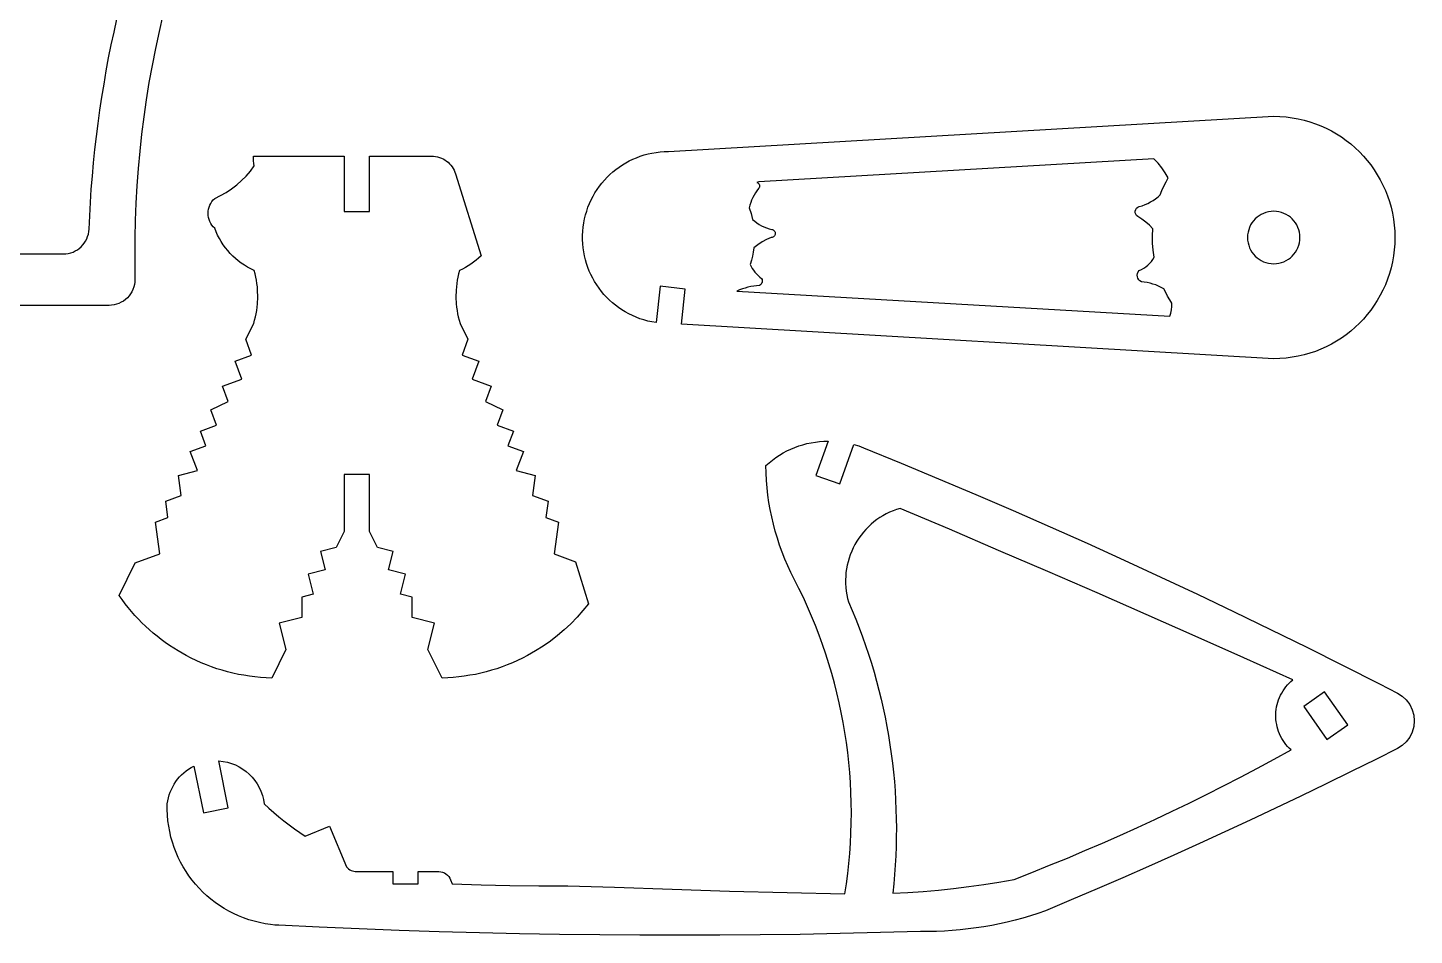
# Model space of a CAD drawing. Extents: x -322 to 322, y -250 to 250.
# Drawn here: x -149.4 to 21.6, y 5.9 to 117.8 of the extents above; entities that cross this region are included whole.
import ezdxf

# ---------------------------------------------------------------- set-up
doc = ezdxf.new("R2010")
doc.units = 0
doc.header["$MEASUREMENT"] = 0
doc.layers.get('0').update_dxf_attribs({"linetype": 'CONTINUOUS'})

msp = doc.modelspace()

# ---------------------------------------------------------------- linework, layer by layer
for p, q in [((-138.76, 117.24), (-138.41, 118.84)), ((-132.72, 119.37), (-133.21, 117.29)), ((-139.1, 115.64), (-138.76, 117.24)), ((-133.21, 117.29), (-133.66, 115.2)), ((-139.42, 114.04), (-139.1, 115.64)), ((-133.66, 115.2), (-134.07, 113.11)), ((-139.71, 112.44), (-139.42, 114.04)), ((-134.07, 113.11), (-134.45, 111)), ((-139.99, 110.83), (-139.71, 112.44)), ((-140.25, 109.22), (-139.99, 110.83)), ((-134.45, 111), (-134.79, 108.89)), ((-140.5, 107.6), (-140.25, 109.22)), ((-134.79, 108.89), (-135.09, 106.78)), ((-140.72, 105.98), (-140.5, 107.6)), ((-135.09, 106.78), (-135.36, 104.66)), ((-70.39, 102.51), (4.22, 106.85)), ((4.22, 106.85), (4.99, 106.83)), ((4.99, 106.83), (5.75, 106.77)), ((5.75, 106.77), (6.5, 106.68)), ((6.5, 106.68), (7.23, 106.54)), ((7.23, 106.54), (7.96, 106.38)), ((7.96, 106.38), (8.67, 106.18)), ((8.67, 106.18), (9.36, 105.94)), ((-141.11, 102.74), (-140.93, 104.36)), ((-140.93, 104.36), (-140.72, 105.98)), ((-135.36, 104.66), (-135.59, 102.54)), ((9.36, 105.94), (10.04, 105.67)), ((10.04, 105.67), (10.7, 105.37)), ((10.7, 105.37), (11.34, 105.04)), ((11.34, 105.04), (11.97, 104.68)), ((11.97, 104.68), (12.58, 104.3)), ((12.58, 104.3), (13.16, 103.88)), ((-141.28, 101.11), (-141.11, 102.74)), ((13.16, 103.88), (13.73, 103.44)), ((13.73, 103.44), (14.27, 102.97)), ((14.27, 102.97), (14.79, 102.47)), ((-141.43, 99.48), (-141.28, 101.11)), ((-135.59, 102.54), (-135.78, 100.41)), ((-121.58, 101.64), (-121.55, 101.94)), ((-121.58, 101.34), (-121.58, 101.64)), ((-121.54, 101.03), (-121.58, 101.34)), ((-121.55, 101.94), (-110.38, 101.94)), ((-121.47, 100.74), (-121.54, 101.03)), ((-110.38, 101.94), (-110.38, 95.1)), ((-107.25, 101.94), (-99.62, 101.94)), ((-107.25, 95.1), (-107.25, 101.94)), ((-99.62, 101.94), (-99.36, 101.93)), ((-99.36, 101.93), (-99.11, 101.9)), ((-99.11, 101.9), (-98.87, 101.85)), ((-98.87, 101.85), (-98.63, 101.78)), ((-98.63, 101.78), (-98.4, 101.7)), ((-98.4, 101.7), (-98.18, 101.59)), ((-98.18, 101.59), (-97.97, 101.47)), ((-97.97, 101.47), (-97.77, 101.33)), ((-97.77, 101.33), (-97.58, 101.18)), ((-97.58, 101.18), (-97.4, 101.01)), ((-97.4, 101.01), (-97.23, 100.83)), ((-76.08, 100.86), (-75.66, 101.11)), ((-75.66, 101.11), (-75.23, 101.35)), ((-75.23, 101.35), (-74.79, 101.56)), ((-74.79, 101.56), (-74.33, 101.75)), ((-74.33, 101.75), (-73.87, 101.93)), ((-73.87, 101.93), (-73.4, 102.08)), ((-73.4, 102.08), (-72.92, 102.21)), ((-72.92, 102.21), (-72.43, 102.31)), ((-72.43, 102.31), (-71.93, 102.4)), ((-71.93, 102.4), (-71.42, 102.46)), ((-71.42, 102.46), (-70.91, 102.5)), ((-70.91, 102.5), (-70.39, 102.51)), ((-10.54, 101.6), (-59.25, 98.76)), ((-10.03, 101.06), (-10.54, 101.6)), ((-9.57, 100.5), (-10.03, 101.06)), ((14.79, 102.47), (15.28, 101.95)), ((15.28, 101.95), (15.75, 101.41)), ((15.75, 101.41), (16.19, 100.85)), ((-141.56, 97.85), (-141.43, 99.48)), ((-135.78, 100.41), (-135.94, 98.28)), ((-123.03, 98.92), (-122.47, 99.49)), ((-122.47, 99.49), (-121.95, 100.1)), ((-121.95, 100.1), (-121.47, 100.74)), ((-97.23, 100.83), (-97.08, 100.64)), ((-97.08, 100.64), (-96.94, 100.43)), ((-96.94, 100.43), (-96.82, 100.21)), ((-96.82, 100.21), (-96.72, 99.98)), ((-96.72, 99.98), (-96.64, 99.74)), ((-96.64, 99.74), (-93.51, 89.63)), ((-78.29, 98.98), (-77.96, 99.33)), ((-77.96, 99.33), (-77.61, 99.67)), ((-77.61, 99.67), (-77.25, 99.99)), ((-77.25, 99.99), (-76.87, 100.3)), ((-76.87, 100.3), (-76.48, 100.59)), ((-76.48, 100.59), (-76.08, 100.86)), ((-9.15, 99.9), (-9.57, 100.5)), ((-8.78, 99.27), (-9.15, 99.9)), ((-9.05, 98.76), (-8.78, 99.27)), ((16.19, 100.85), (16.61, 100.26)), ((16.61, 100.26), (17, 99.65)), ((17, 99.65), (17.36, 99.03)), ((-141.67, 96.22), (-141.56, 97.85)), ((-135.94, 98.28), (-136.06, 96.15)), ((-125.62, 97.07), (-124.92, 97.47)), ((-124.92, 97.47), (-124.26, 97.91)), ((-124.26, 97.91), (-123.63, 98.4)), ((-123.63, 98.4), (-123.03, 98.92)), ((-79.46, 97.41), (-79.19, 97.83)), ((-79.19, 97.83), (-78.91, 98.22)), ((-78.91, 98.22), (-78.61, 98.61)), ((-78.61, 98.61), (-78.29, 98.98)), ((-59.49, 97.67), (-59.68, 97.4)), ((-59.25, 98.76), (-59.49, 98.69)), ((-59.49, 98.69), (-59.39, 98.64)), ((-59.28, 97.93), (-59.49, 97.67)), ((-59.39, 98.64), (-59.3, 98.57)), ((-59.3, 98.57), (-59.23, 98.47)), ((-59.22, 98.03), (-59.28, 97.93)), ((-59.23, 98.47), (-59.19, 98.37)), ((-59.18, 98.14), (-59.22, 98.03)), ((-59.19, 98.37), (-59.17, 98.25)), ((-59.17, 98.25), (-59.18, 98.14)), ((-9.76, 97.17), (-9.55, 97.71)), ((-9.55, 97.71), (-9.31, 98.24)), ((-9.31, 98.24), (-9.05, 98.76)), ((17.36, 99.03), (17.69, 98.38)), ((17.69, 98.38), (17.99, 97.72)), ((17.99, 97.72), (18.26, 97.04)), ((-141.76, 94.58), (-141.67, 96.22)), ((-136.06, 96.15), (-136.14, 94.01)), ((-127.04, 95.65), (-126.95, 95.89)), ((-126.95, 95.89), (-126.83, 96.12)), ((-126.83, 96.12), (-126.69, 96.34)), ((-126.69, 96.34), (-126.52, 96.54)), ((-126.52, 96.54), (-126.34, 96.72)), ((-126.34, 96.72), (-125.62, 97.07)), ((-80.32, 95.64), (-80.13, 96.1)), ((-80.13, 96.1), (-79.93, 96.55)), ((-79.93, 96.55), (-79.7, 96.99)), ((-79.7, 96.99), (-79.46, 97.41)), ((-60.36, 95.89), (-60.44, 95.57)), ((-60.26, 96.21), (-60.36, 95.89)), ((-60.15, 96.52), (-60.26, 96.21)), ((-60.01, 96.82), (-60.15, 96.52)), ((-59.85, 97.12), (-60.01, 96.82)), ((-59.68, 97.4), (-59.85, 97.12)), ((-12.35, 95.72), (-11.99, 95.83)), ((-11.99, 95.83), (-11.64, 95.96)), ((-11.64, 95.96), (-11.3, 96.12)), ((-11.3, 96.12), (-10.97, 96.29)), ((-10.97, 96.29), (-10.65, 96.48)), ((-10.65, 96.48), (-10.34, 96.69)), ((-10.34, 96.69), (-10.04, 96.92)), ((-10.04, 96.92), (-9.76, 97.17)), ((18.26, 97.04), (18.49, 96.35)), ((18.49, 96.35), (18.69, 95.64)), ((-141.84, 92.94), (-141.76, 94.58)), ((-127.16, 94.89), (-127.15, 95.15)), ((-127.15, 94.63), (-127.16, 94.89)), ((-127.15, 95.15), (-127.1, 95.4)), ((-127.1, 94.37), (-127.15, 94.63)), ((-127.1, 95.4), (-127.04, 95.65)), ((-127.04, 94.12), (-127.1, 94.37)), ((-126.95, 93.88), (-127.04, 94.12)), ((-110.38, 95.1), (-107.25, 95.1)), ((-80.84, 93.7), (-80.75, 94.2)), ((-80.75, 94.2), (-80.63, 94.69)), ((-80.63, 94.69), (-80.48, 95.17)), ((-80.48, 95.17), (-80.32, 95.64)), ((-60.44, 95.57), (-60.21, 94.86)), ((-60.21, 94.86), (-60.03, 94.13)), ((-60.03, 94.13), (-59.77, 93.91)), ((-12.84, 95.16), (-12.79, 95.35)), ((-12.84, 94.97), (-12.84, 95.16)), ((-12.79, 94.78), (-12.84, 94.97)), ((-12.79, 95.35), (-12.68, 95.52)), ((-12.68, 94.62), (-12.79, 94.78)), ((-12.68, 95.52), (-12.53, 95.64)), ((-12.53, 94.49), (-12.68, 94.62)), ((-12.53, 95.64), (-12.35, 95.72)), ((-12.03, 94.16), (-12.53, 94.49)), ((-11.56, 93.8), (-12.03, 94.16)), ((1.94, 94.19), (1.73, 93.96)), ((2.17, 94.4), (1.94, 94.19)), ((2.42, 94.59), (2.17, 94.4)), ((2.68, 94.75), (2.42, 94.59)), ((2.96, 94.88), (2.68, 94.75)), ((3.26, 94.99), (2.96, 94.88)), ((3.57, 95.07), (3.26, 94.99)), ((3.89, 95.12), (3.57, 95.07)), ((4.22, 95.14), (3.89, 95.12)), ((4.55, 95.12), (4.22, 95.14)), ((4.87, 95.07), (4.55, 95.12)), ((5.18, 94.99), (4.87, 95.07)), ((5.48, 94.88), (5.18, 94.99)), ((5.76, 94.75), (5.48, 94.88)), ((6.03, 94.59), (5.76, 94.75)), ((6.28, 94.4), (6.03, 94.59)), ((6.51, 94.19), (6.28, 94.4)), ((6.72, 93.96), (6.51, 94.19)), ((18.69, 95.64), (18.86, 94.92)), ((18.86, 94.92), (18.99, 94.18)), ((18.99, 94.18), (19.09, 93.43)), ((-142.01, 92.02), (-141.92, 92.32)), ((-141.92, 92.32), (-141.87, 92.63)), ((-141.87, 92.63), (-141.84, 92.94)), ((-136.14, 94.01), (-136.19, 91.87)), ((-126.83, 93.65), (-126.95, 93.88)), ((-126.69, 93.44), (-126.83, 93.65)), ((-126.52, 93.24), (-126.69, 93.44)), ((-126.34, 93.05), (-126.52, 93.24)), ((-126.17, 92.62), (-126.34, 93.05)), ((-125.98, 92.2), (-126.17, 92.62)), ((-80.99, 92.16), (-80.97, 92.68)), ((-80.97, 92.68), (-80.92, 93.19)), ((-80.92, 93.19), (-80.84, 93.7)), ((-59.77, 93.91), (-59.5, 93.71)), ((-59.5, 93.71), (-59.21, 93.53)), ((-59.21, 93.53), (-58.92, 93.36)), ((-58.92, 93.36), (-58.62, 93.22)), ((-58.62, 93.22), (-58.3, 93.1)), ((-58.3, 93.1), (-57.98, 92.99)), ((-57.98, 92.99), (-57.65, 92.91)), ((-57.65, 92.91), (-57.56, 92.88)), ((-57.56, 92.88), (-57.48, 92.84)), ((-57.48, 92.84), (-57.41, 92.79)), ((-57.41, 92.79), (-57.35, 92.72)), ((-57.35, 92.72), (-57.3, 92.64)), ((-57.3, 92.64), (-57.26, 92.56)), ((-57.26, 92.56), (-57.25, 92.47)), ((-57.24, 92.37), (-57.26, 92.28)), ((-57.25, 92.47), (-57.24, 92.37)), ((-11.11, 93.41), (-11.56, 93.8)), ((-10.68, 92.99), (-11.11, 93.41)), ((-10.72, 92.11), (-10.68, 92.99)), ((1.06, 92.56), (1.01, 92.24)), ((1.14, 92.87), (1.06, 92.56)), ((1.25, 93.16), (1.14, 92.87)), ((1.38, 93.45), (1.25, 93.16)), ((1.54, 93.71), (1.38, 93.45)), ((1.73, 93.96), (1.54, 93.71)), ((6.9, 93.71), (6.72, 93.96)), ((7.06, 93.45), (6.9, 93.71)), ((7.2, 93.16), (7.06, 93.45)), ((7.31, 92.87), (7.2, 93.16)), ((7.39, 92.56), (7.31, 92.87)), ((7.44, 92.24), (7.39, 92.56)), ((19.09, 93.43), (19.14, 92.68)), ((19.14, 92.68), (19.16, 91.91)), ((-143.04, 90.57), (-142.81, 90.77)), ((-142.81, 90.77), (-142.61, 90.99)), ((-142.61, 90.99), (-142.42, 91.22)), ((-142.42, 91.22), (-142.26, 91.47)), ((-142.26, 91.47), (-142.12, 91.74)), ((-142.12, 91.74), (-142.01, 92.02)), ((-136.19, 91.87), (-136.2, 89.73)), ((-125.77, 91.79), (-125.98, 92.2)), ((-125.54, 91.4), (-125.77, 91.79)), ((-125.29, 91.01), (-125.54, 91.4)), ((-125.03, 90.64), (-125.29, 91.01)), ((-124.74, 90.29), (-125.03, 90.64)), ((-80.99, 91.65), (-80.99, 92.16)), ((-80.97, 91.14), (-80.99, 91.65)), ((-80.92, 90.63), (-80.97, 91.14)), ((-80.85, 90.14), (-80.92, 90.63)), ((-59.87, 90.62), (-59.94, 90.11)), ((-59.38, 91.02), (-59.87, 90.62)), ((-58.86, 91.36), (-59.38, 91.02)), ((-58.3, 91.66), (-58.86, 91.36)), ((-57.72, 91.9), (-58.3, 91.66)), ((-57.63, 91.91), (-57.72, 91.9)), ((-57.54, 91.94), (-57.63, 91.91)), ((-57.46, 91.99), (-57.54, 91.94)), ((-57.39, 92.05), (-57.46, 91.99)), ((-57.34, 92.12), (-57.39, 92.05)), ((-57.29, 92.19), (-57.34, 92.12)), ((-57.26, 92.28), (-57.29, 92.19)), ((-10.7, 91.23), (-10.72, 92.11)), ((-10.64, 90.35), (-10.7, 91.23)), ((1.01, 92.24), (0.99, 91.91)), ((0.99, 91.91), (1.01, 91.58)), ((1.01, 91.58), (1.06, 91.26)), ((1.06, 91.26), (1.14, 90.95)), ((1.14, 90.95), (1.25, 90.65)), ((1.25, 90.65), (1.38, 90.37)), ((7.06, 90.37), (7.2, 90.65)), ((7.2, 90.65), (7.31, 90.95)), ((7.31, 90.95), (7.39, 91.26)), ((7.39, 91.26), (7.44, 91.58)), ((7.45, 91.91), (7.44, 92.24)), ((7.44, 91.58), (7.45, 91.91)), ((19.14, 91.14), (19.09, 90.38)), ((19.16, 91.91), (19.14, 91.14)), ((-172.01, 89.88), (-145.02, 89.88)), ((-145.02, 89.88), (-144.7, 89.9)), ((-144.7, 89.9), (-144.4, 89.94)), ((-144.4, 89.94), (-144.1, 90.02)), ((-144.1, 90.02), (-143.81, 90.12)), ((-143.81, 90.12), (-143.54, 90.25)), ((-143.54, 90.25), (-143.28, 90.4)), ((-143.28, 90.4), (-143.04, 90.57)), ((-136.2, 89.73), (-136.18, 86.74)), ((-124.44, 89.95), (-124.74, 90.29)), ((-124.12, 89.62), (-124.44, 89.95)), ((-123.79, 89.32), (-124.12, 89.62)), ((-123.44, 89.02), (-123.79, 89.32)), ((-123.07, 88.75), (-123.44, 89.02)), ((-94.11, 89.1), (-94.43, 88.85)), ((-93.8, 89.35), (-94.11, 89.1)), ((-93.51, 89.63), (-93.8, 89.35)), ((-80.76, 89.65), (-80.85, 90.14)), ((-80.64, 89.17), (-80.76, 89.65)), ((-80.5, 88.69), (-80.64, 89.17)), ((-60.17, 89.1), (-60.32, 88.6)), ((-60.04, 89.6), (-60.17, 89.1)), ((-59.94, 90.11), (-60.04, 89.6)), ((-11.07, 88.7), (-10.86, 88.94)), ((-10.86, 88.94), (-10.68, 89.2)), ((-10.68, 89.2), (-10.52, 89.47)), ((-10.52, 89.47), (-10.64, 90.35)), ((1.38, 90.37), (1.54, 90.1)), ((1.54, 90.1), (1.73, 89.85)), ((1.73, 89.85), (1.94, 89.62)), ((1.94, 89.62), (2.17, 89.41)), ((2.17, 89.41), (2.42, 89.23)), ((2.42, 89.23), (2.68, 89.07)), ((2.68, 89.07), (2.96, 88.93)), ((2.96, 88.93), (3.26, 88.82)), ((5.18, 88.82), (5.48, 88.93)), ((5.48, 88.93), (5.76, 89.07)), ((5.76, 89.07), (6.03, 89.23)), ((6.03, 89.23), (6.28, 89.41)), ((6.28, 89.41), (6.51, 89.62)), ((6.51, 89.62), (6.72, 89.85)), ((6.72, 89.85), (6.9, 90.1)), ((6.9, 90.1), (7.06, 90.37)), ((18.86, 88.9), (18.69, 88.17)), ((18.99, 89.63), (18.86, 88.9)), ((19.09, 90.38), (18.99, 89.63)), ((-122.69, 88.5), (-123.07, 88.75)), ((-122.3, 88.26), (-122.69, 88.5)), ((-121.89, 88.04), (-122.3, 88.26)), ((-121.47, 87.84), (-121.89, 88.04)), ((-121.36, 87.44), (-121.47, 87.84)), ((-121.27, 87.04), (-121.36, 87.44)), ((-96.27, 87.44), (-96.36, 87.04)), ((-96.16, 87.84), (-96.27, 87.44)), ((-95.8, 88.01), (-96.16, 87.84)), ((-95.44, 88.2), (-95.8, 88.01)), ((-95.09, 88.4), (-95.44, 88.2)), ((-94.75, 88.62), (-95.09, 88.4)), ((-94.43, 88.85), (-94.75, 88.62)), ((-80.34, 88.23), (-80.5, 88.69)), ((-80.16, 87.77), (-80.34, 88.23)), ((-79.96, 87.33), (-80.16, 87.77)), ((-79.74, 86.89), (-79.96, 87.33)), ((-60.32, 88.6), (-60.2, 88.35)), ((-60.2, 88.35), (-60.06, 88.1)), ((-60.06, 88.1), (-59.9, 87.87)), ((-59.9, 87.87), (-59.73, 87.64)), ((-59.73, 87.64), (-59.55, 87.43)), ((-59.55, 87.43), (-59.35, 87.23)), ((-59.35, 87.23), (-59.14, 87.04)), ((-12.6, 87.28), (-12.57, 87.47)), ((-12.58, 87.07), (-12.6, 87.28)), ((-12.57, 87.47), (-12.49, 87.66)), ((-12.49, 87.66), (-12.38, 87.83)), ((-12.38, 87.83), (-12.08, 87.95)), ((-12.08, 87.95), (-11.8, 88.11)), ((-11.8, 88.11), (-11.54, 88.28)), ((-11.54, 88.28), (-11.3, 88.48)), ((-11.3, 88.48), (-11.07, 88.7)), ((3.26, 88.82), (3.57, 88.74)), ((3.57, 88.74), (3.89, 88.69)), ((3.89, 88.69), (4.22, 88.68)), ((4.22, 88.68), (4.55, 88.69)), ((4.55, 88.69), (4.87, 88.74)), ((4.87, 88.74), (5.18, 88.82)), ((18.49, 87.46), (18.26, 86.77)), ((18.69, 88.17), (18.49, 87.46)), ((-136.42, 85.51), (-136.55, 85.23)), ((-136.32, 85.81), (-136.42, 85.51)), ((-136.24, 86.11), (-136.32, 85.81)), ((-136.2, 86.42), (-136.24, 86.11)), ((-136.18, 86.74), (-136.2, 86.42)), ((-121.19, 86.63), (-121.27, 87.04)), ((-121.13, 86.22), (-121.19, 86.63)), ((-121.08, 85.81), (-121.13, 86.22)), ((-121.05, 85.4), (-121.08, 85.81)), ((-96.55, 85.81), (-96.58, 85.4)), ((-96.5, 86.22), (-96.55, 85.81)), ((-96.44, 86.63), (-96.5, 86.22)), ((-96.36, 87.04), (-96.44, 86.63)), ((-79.5, 86.47), (-79.74, 86.89)), ((-79.24, 86.06), (-79.5, 86.47)), ((-78.96, 85.66), (-79.24, 86.06)), ((-78.66, 85.27), (-78.96, 85.66)), ((-71.44, 85.9), (-71.93, 81.42)), ((-68.32, 85.56), (-71.44, 85.9)), ((-68.8, 81.21), (-68.32, 85.56)), ((-61.29, 85.57), (-61.63, 85.44)), ((-60.94, 85.68), (-61.29, 85.57)), ((-60.6, 85.78), (-60.94, 85.68)), ((-60.25, 85.85), (-60.6, 85.78)), ((-59.89, 85.92), (-60.25, 85.85)), ((-59.53, 85.97), (-59.89, 85.92)), ((-59.17, 86), (-59.53, 85.97)), ((-59.07, 86.07), (-59.17, 86)), ((-59.14, 87.04), (-58.91, 86.87)), ((-58.98, 86.15), (-59.07, 86.07)), ((-58.91, 86.26), (-58.98, 86.15)), ((-58.91, 86.87), (-58.86, 86.75)), ((-58.86, 86.38), (-58.91, 86.26)), ((-58.86, 86.75), (-58.84, 86.63)), ((-58.84, 86.5), (-58.86, 86.38)), ((-58.84, 86.63), (-58.84, 86.5)), ((-12.51, 86.88), (-12.58, 87.07)), ((-12.41, 86.71), (-12.51, 86.88)), ((-12.27, 86.57), (-12.41, 86.71)), ((-12.09, 86.46), (-12.27, 86.57)), ((-11.73, 86.42), (-12.09, 86.46)), ((-11.36, 86.36), (-11.73, 86.42)), ((-11.01, 86.28), (-11.36, 86.36)), ((-10.66, 86.17), (-11.01, 86.28)), ((-10.31, 86.06), (-10.66, 86.17)), ((-9.97, 85.92), (-10.31, 86.06)), ((-9.64, 85.76), (-9.97, 85.92)), ((-9.32, 85.59), (-9.64, 85.76)), ((-9.09, 85.13), (-9.32, 85.59)), ((17.99, 86.09), (17.69, 85.43)), ((18.26, 86.77), (17.99, 86.09)), ((-138.15, 83.78), (-138.44, 83.68)), ((-137.86, 83.92), (-138.15, 83.78)), ((-137.6, 84.08), (-137.86, 83.92)), ((-137.34, 84.26), (-137.6, 84.08)), ((-137.11, 84.48), (-137.34, 84.26)), ((-136.9, 84.71), (-137.11, 84.48)), ((-136.71, 84.96), (-136.9, 84.71)), ((-136.55, 85.23), (-136.71, 84.96)), ((-121.07, 83.75), (-121.03, 84.57)), ((-121.03, 84.57), (-121.05, 85.4)), ((-96.58, 85.4), (-96.6, 84.57)), ((-96.6, 84.57), (-96.57, 83.75)), ((-78.35, 84.9), (-78.66, 85.27)), ((-78.02, 84.54), (-78.35, 84.9)), ((-77.67, 84.2), (-78.02, 84.54)), ((-77.31, 83.87), (-77.67, 84.2)), ((-76.94, 83.56), (-77.31, 83.87)), ((-61.63, 85.44), (-61.96, 85.3)), ((-61.96, 85.3), (-8.6, 82.2)), ((-8.86, 84.68), (-9.09, 85.13)), ((-8.6, 84.24), (-8.86, 84.68)), ((-8.33, 83.81), (-8.6, 84.24)), ((-8.34, 83.4), (-8.33, 83.81)), ((17, 84.16), (16.61, 83.55)), ((17.36, 84.79), (17, 84.16)), ((17.69, 85.43), (17.36, 84.79)), ((-139.37, 83.54), (-177.82, 83.54)), ((-139.05, 83.55), (-139.37, 83.54)), ((-138.74, 83.6), (-139.05, 83.55)), ((-138.44, 83.68), (-138.74, 83.6)), ((-121.43, 81.71), (-121.33, 82.11)), ((-121.33, 82.11), (-121.24, 82.52)), ((-121.24, 82.52), (-121.17, 82.93)), ((-121.17, 82.93), (-121.11, 83.34)), ((-121.11, 83.34), (-121.07, 83.75)), ((-96.57, 83.75), (-96.52, 83.34)), ((-96.52, 83.34), (-96.47, 82.93)), ((-96.47, 82.93), (-96.39, 82.52)), ((-96.39, 82.52), (-96.31, 82.11)), ((-96.31, 82.11), (-96.21, 81.71)), ((-76.54, 83.27), (-76.94, 83.56)), ((-76.14, 82.99), (-76.54, 83.27)), ((-75.72, 82.74), (-76.14, 82.99)), ((-75.29, 82.5), (-75.72, 82.74)), ((-74.84, 82.28), (-75.29, 82.5)), ((-74.38, 82.08), (-74.84, 82.28)), ((-73.91, 81.9), (-74.38, 82.08)), ((-8.6, 82.2), (-8.47, 82.59)), ((-8.47, 82.59), (-8.38, 82.99)), ((-8.38, 82.99), (-8.34, 83.4)), ((15.75, 82.4), (15.28, 81.86)), ((16.19, 82.97), (15.75, 82.4)), ((16.61, 83.55), (16.19, 82.97)), ((-122.51, 79.36), (-121.54, 81.31)), ((-121.54, 81.31), (-121.43, 81.71)), ((-96.21, 81.71), (-96.09, 81.31)), ((-96.09, 81.31), (-95.12, 79.36)), ((-73.43, 81.75), (-73.91, 81.9)), ((-72.94, 81.61), (-73.43, 81.75)), ((-72.44, 81.5), (-72.94, 81.61)), ((-71.93, 81.42), (-72.44, 81.5)), ((4.22, 76.97), (-68.8, 81.21)), ((13.73, 80.38), (13.16, 79.93)), ((14.27, 80.85), (13.73, 80.38)), ((14.79, 81.34), (14.27, 80.85)), ((15.28, 81.86), (14.79, 81.34)), ((-121.79, 77.42), (-122.51, 79.36)), ((-95.12, 79.36), (-95.84, 77.42)), ((11.34, 78.77), (10.7, 78.44)), ((11.97, 79.13), (11.34, 78.77)), ((12.58, 79.52), (11.97, 79.13)), ((13.16, 79.93), (12.58, 79.52)), ((-123.84, 76.66), (-121.79, 77.42)), ((-95.84, 77.42), (-93.79, 76.66)), ((4.99, 76.99), (4.22, 76.97)), ((5.75, 77.04), (4.99, 76.99)), ((6.5, 77.14), (5.75, 77.04)), ((7.23, 77.27), (6.5, 77.14)), ((7.96, 77.44), (7.23, 77.27)), ((8.67, 77.64), (7.96, 77.44)), ((9.36, 77.87), (8.67, 77.64)), ((10.04, 78.14), (9.36, 77.87)), ((10.7, 78.44), (10.04, 78.14)), ((-123.02, 74.44), (-123.84, 76.66)), ((-93.79, 76.66), (-94.61, 74.44)), ((-125.37, 73.57), (-123.02, 74.44)), ((-124.68, 71.7), (-125.37, 73.57)), ((-94.61, 74.44), (-92.26, 73.57)), ((-92.26, 73.57), (-92.95, 71.7)), ((-126.82, 70.65), (-124.68, 71.7)), ((-126.13, 68.78), (-126.82, 70.65)), ((-92.95, 71.7), (-90.81, 70.65)), ((-90.81, 70.65), (-91.51, 68.78)), ((-128.11, 68.04), (-126.13, 68.78)), ((-91.51, 68.78), (-89.52, 68.04)), ((-127.44, 66.24), (-128.11, 68.04)), ((-89.52, 68.04), (-90.19, 66.24)), ((-52.81, 66.61), (-52.29, 66.7)), ((-52.29, 66.7), (-51.77, 66.77)), ((-50.71, 66.82), (-52.21, 62.59)), ((-51.77, 66.77), (-51.24, 66.81)), ((-51.24, 66.81), (-50.71, 66.82)), ((-129.35, 65.53), (-127.44, 66.24)), ((-128.47, 63.17), (-129.35, 65.53)), ((-90.19, 66.24), (-88.28, 65.53)), ((-88.28, 65.53), (-89.16, 63.17)), ((-57.15, 64.79), (-56.71, 65.08)), ((-56.71, 65.08), (-56.25, 65.35)), ((-56.25, 65.35), (-55.79, 65.6)), ((-55.79, 65.6), (-55.32, 65.82)), ((-55.32, 65.82), (-54.83, 66.03)), ((-54.83, 66.03), (-54.34, 66.21)), ((-54.34, 66.21), (-53.84, 66.37)), ((-53.84, 66.37), (-53.33, 66.5)), ((-53.33, 66.5), (-52.81, 66.61)), ((-49.25, 61.54), (-47.53, 66.39)), ((-47.53, 66.39), (-46.93, 66.21)), ((-46.93, 66.21), (-46.34, 65.99)), ((-46.34, 65.99), (-41.71, 64.09)), ((-58.39, 63.8), (-57.99, 64.15)), ((-58.37, 62.88), (-58.39, 63.8)), ((-57.99, 64.15), (-57.58, 64.48)), ((-57.58, 64.48), (-57.15, 64.79)), ((-41.71, 64.09), (-37.1, 62.17)), ((-130.81, 62.58), (-128.47, 63.17)), ((-130.47, 60.11), (-130.81, 62.58)), ((-110.38, 62.71), (-110.38, 55.66)), ((-107.25, 62.71), (-110.38, 62.71)), ((-107.25, 55.66), (-107.25, 62.71)), ((-89.16, 63.17), (-86.82, 62.58)), ((-86.82, 62.58), (-87.16, 60.11)), ((-58.32, 61.97), (-58.37, 62.88)), ((-58.24, 61.06), (-58.32, 61.97)), ((-52.21, 62.59), (-49.25, 61.54)), ((-37.1, 62.17), (-32.5, 60.23)), ((-132.39, 59.4), (-130.47, 60.11)), ((-87.16, 60.11), (-85.25, 59.4)), ((-58.14, 60.16), (-58.24, 61.06)), ((-58.01, 59.25), (-58.14, 60.16)), ((-32.5, 60.23), (-27.91, 58.25)), ((-132.11, 57.39), (-132.39, 59.4)), ((-85.25, 59.4), (-85.52, 57.39)), ((-57.85, 58.36), (-58.01, 59.25)), ((-57.67, 57.47), (-57.85, 58.36)), ((-42.71, 58.22), (-43.13, 58.04)), ((-42.28, 58.38), (-42.71, 58.22)), ((-41.84, 58.52), (-42.28, 58.38)), ((-35.76, 55.94), (-41.84, 58.52)), ((-27.91, 58.25), (-23.34, 56.24)), ((-133.66, 56.81), (-132.11, 57.39)), ((-133.13, 52.93), (-133.66, 56.81)), ((-85.52, 57.39), (-83.97, 56.81)), ((-83.97, 56.81), (-84.5, 52.93)), ((-57.46, 56.58), (-57.67, 57.47)), ((-57.23, 55.7), (-57.46, 56.58)), ((-45.42, 56.56), (-45.75, 56.25)), ((-45.07, 56.85), (-45.42, 56.56)), ((-44.71, 57.13), (-45.07, 56.85)), ((-44.33, 57.38), (-44.71, 57.13)), ((-43.95, 57.62), (-44.33, 57.38)), ((-43.55, 57.84), (-43.95, 57.62)), ((-43.13, 58.04), (-43.55, 57.84)), ((-110.38, 55.66), (-111.36, 53.69)), ((-106.27, 53.69), (-107.25, 55.66)), ((-56.97, 54.83), (-57.23, 55.7)), ((-56.69, 53.97), (-56.97, 54.83)), ((-46.93, 54.85), (-47.18, 54.47)), ((-46.66, 55.22), (-46.93, 54.85)), ((-46.37, 55.58), (-46.66, 55.22)), ((-46.07, 55.92), (-46.37, 55.58)), ((-45.75, 56.25), (-46.07, 55.92)), ((-29.69, 53.34), (-35.76, 55.94)), ((-23.34, 56.24), (-18.77, 54.21)), ((-111.36, 53.69), (-113.29, 53.2)), ((-113.29, 53.2), (-112.72, 50.94)), ((-104.34, 53.2), (-106.27, 53.69)), ((-104.91, 50.94), (-104.34, 53.2)), ((-56.38, 53.11), (-56.69, 53.97)), ((-56.04, 52.26), (-56.38, 53.11)), ((-47.81, 53.24), (-47.98, 52.81)), ((-47.62, 53.66), (-47.81, 53.24)), ((-47.41, 54.07), (-47.62, 53.66)), ((-47.18, 54.47), (-47.41, 54.07)), ((-23.62, 50.73), (-29.69, 53.34)), ((-18.77, 54.21), (-14.22, 52.14)), ((-138.13, 47.79), (-136.14, 51.81)), ((-136.14, 51.81), (-133.13, 52.93)), ((-84.5, 52.93), (-81.85, 51.94)), ((-81.85, 51.94), (-80.25, 46.77)), ((-55.68, 51.43), (-56.04, 52.26)), ((-55.3, 50.6), (-55.68, 51.43)), ((-48.36, 51.5), (-48.45, 51.05)), ((-48.26, 51.94), (-48.36, 51.5)), ((-48.13, 52.38), (-48.26, 51.94)), ((-47.98, 52.81), (-48.13, 52.38)), ((-14.22, 52.14), (-9.69, 50.05)), ((-112.72, 50.94), (-114.83, 50.4)), ((-114.83, 50.4), (-114.2, 47.94)), ((-102.81, 50.4), (-104.91, 50.94)), ((-103.43, 47.94), (-102.81, 50.4)), ((-54.89, 49.78), (-55.3, 50.6)), ((-54.32, 48.66), (-54.89, 49.78)), ((-48.55, 50.15), (-48.56, 49.69)), ((-48.56, 49.69), (-48.56, 49.24)), ((-48.51, 50.6), (-48.55, 50.15)), ((-48.45, 51.05), (-48.51, 50.6)), ((-17.56, 48.09), (-23.62, 50.73)), ((-9.69, 50.05), (-5.17, 47.93)), ((-114.2, 47.94), (-115.62, 47.58)), ((-102.01, 47.58), (-103.43, 47.94)), ((-53.77, 47.53), (-54.32, 48.66)), ((-48.56, 49.24), (-48.53, 48.78)), ((-48.53, 48.78), (-48.48, 48.33)), ((-48.48, 48.33), (-48.4, 47.88)), ((-48.4, 47.88), (-48.31, 47.42)), ((-11.51, 45.44), (-17.56, 48.09)), ((-5.17, 47.93), (-0.66, 45.78)), ((-137.76, 47.28), (-138.13, 47.79)), ((-137.39, 46.77), (-137.76, 47.28)), ((-137, 46.28), (-137.39, 46.77)), ((-136.59, 45.8), (-137, 46.28)), ((-115.62, 47.58), (-115.62, 45.08)), ((-102.01, 45.08), (-102.01, 47.58)), ((-80.25, 46.77), (-80.94, 45.91)), ((-53.25, 46.39), (-53.77, 47.53)), ((-52.76, 45.24), (-53.25, 46.39)), ((-48.31, 47.42), (-48.19, 46.98)), ((-48.19, 46.98), (-47.73, 45.92)), ((-136.18, 45.33), (-136.59, 45.8)), ((-135.75, 44.87), (-136.18, 45.33)), ((-135.31, 44.42), (-135.75, 44.87)), ((-115.62, 45.08), (-118.4, 44.38)), ((-99.24, 44.38), (-102.01, 45.08)), ((-81.67, 45.09), (-82.44, 44.3)), ((-80.94, 45.91), (-81.67, 45.09)), ((-52.28, 44.08), (-52.76, 45.24)), ((-47.73, 45.92), (-47.3, 44.85)), ((-47.3, 44.85), (-46.88, 43.78)), ((-5.47, 42.77), (-11.51, 45.44)), ((-0.66, 45.78), (3.84, 43.6)), ((-134.86, 43.98), (-135.31, 44.42)), ((-134.4, 43.56), (-134.86, 43.98)), ((-133.92, 43.15), (-134.4, 43.56)), ((-133.44, 42.75), (-133.92, 43.15)), ((-132.94, 42.36), (-133.44, 42.75)), ((-118.4, 44.38), (-117.57, 41.13)), ((-100.06, 41.13), (-99.24, 44.38)), ((-84.08, 42.84), (-84.95, 42.17)), ((-83.24, 43.55), (-84.08, 42.84)), ((-82.44, 44.3), (-83.24, 43.55)), ((-51.83, 42.91), (-52.28, 44.08)), ((-51.4, 41.74), (-51.83, 42.91)), ((-46.88, 43.78), (-46.48, 42.7)), ((0.56, 40.09), (-5.47, 42.77)), ((3.84, 43.6), (8.32, 41.39)), ((-132.44, 41.99), (-132.94, 42.36)), ((-131.92, 41.63), (-132.44, 41.99)), ((-131.39, 41.28), (-131.92, 41.63)), ((-130.86, 40.95), (-131.39, 41.28)), ((-117.57, 41.13), (-119.32, 37.6)), ((-98.31, 37.6), (-100.06, 41.13)), ((-85.85, 41.54), (-86.78, 40.95)), ((-84.95, 42.17), (-85.85, 41.54)), ((-51, 40.56), (-51.4, 41.74)), ((-46.48, 42.7), (-46.09, 41.62)), ((-46.09, 41.62), (-45.73, 40.53)), ((8.32, 41.39), (12.79, 39.16)), ((-129.87, 40.39), (-130.86, 40.95)), ((-129.25, 40.07), (-129.87, 40.39)), ((-128.63, 39.77), (-129.25, 40.07)), ((-128, 39.49), (-128.63, 39.77)), ((-127.37, 39.23), (-128, 39.49)), ((-89.63, 39.49), (-90.27, 39.23)), ((-89, 39.77), (-89.63, 39.49)), ((-88.38, 40.07), (-89, 39.77)), ((-87.77, 40.39), (-88.38, 40.07)), ((-86.78, 40.95), (-87.77, 40.39)), ((-50.62, 39.37), (-51, 40.56)), ((-50.27, 38.18), (-50.62, 39.37)), ((-45.73, 40.53), (-45.38, 39.43)), ((-45.38, 39.43), (-45.05, 38.33)), ((6.59, 37.39), (0.56, 40.09)), ((-126.72, 38.99), (-127.37, 39.23)), ((-126.07, 38.76), (-126.72, 38.99)), ((-125.42, 38.56), (-126.07, 38.76)), ((-124.76, 38.38), (-125.42, 38.56)), ((-124.09, 38.21), (-124.76, 38.38)), ((-123.42, 38.06), (-124.09, 38.21)), ((-122.75, 37.94), (-123.42, 38.06)), ((-122.07, 37.83), (-122.75, 37.94)), ((-121.38, 37.74), (-122.07, 37.83)), ((-120.7, 37.68), (-121.38, 37.74)), ((-120.01, 37.63), (-120.7, 37.68)), ((-119.32, 37.6), (-120.01, 37.63)), ((-97.62, 37.63), (-98.31, 37.6)), ((-96.94, 37.68), (-97.62, 37.63)), ((-96.25, 37.74), (-96.94, 37.68)), ((-95.57, 37.83), (-96.25, 37.74)), ((-94.89, 37.94), (-95.57, 37.83)), ((-94.21, 38.06), (-94.89, 37.94)), ((-93.54, 38.21), (-94.21, 38.06)), ((-92.88, 38.38), (-93.54, 38.21)), ((-92.22, 38.56), (-92.88, 38.38)), ((-91.56, 38.76), (-92.22, 38.56)), ((-90.91, 38.99), (-91.56, 38.76)), ((-90.27, 39.23), (-90.91, 38.99)), ((-49.94, 36.98), (-50.27, 38.18)), ((-45.05, 38.33), (-44.74, 37.23)), ((12.79, 39.16), (17.25, 36.9)), ((-49.63, 35.77), (-49.94, 36.98)), ((-44.74, 37.23), (-44.45, 36.12)), ((-44.45, 36.12), (-44.18, 35.01)), ((5.21, 35.75), (5.37, 36.01)), ((5.37, 36.01), (5.54, 36.27)), ((5.54, 36.27), (5.72, 36.51)), ((5.72, 36.51), (5.92, 36.75)), ((5.92, 36.75), (6.13, 36.97)), ((6.13, 36.97), (6.35, 37.18)), ((6.35, 37.18), (6.59, 37.39)), ((10.48, 35.91), (7.92, 34.11)), ((13.36, 31.83), (10.48, 35.91)), ((17.25, 36.9), (19.47, 35.75)), ((-49.35, 34.56), (-49.63, 35.77)), ((-49.09, 33.34), (-49.35, 34.56)), ((-44.18, 35.01), (-43.92, 33.89)), ((4.58, 34.04), (4.65, 34.34)), ((4.65, 34.34), (4.73, 34.63)), ((4.73, 34.63), (4.83, 34.92)), ((4.83, 34.92), (4.94, 35.2)), ((4.94, 35.2), (5.07, 35.48)), ((5.07, 35.48), (5.21, 35.75)), ((19.47, 35.75), (20.06, 35.37)), ((20.06, 35.37), (20.57, 34.9)), ((20.57, 34.9), (20.99, 34.33)), ((20.99, 34.33), (21.3, 33.7)), ((-48.85, 32.12), (-49.09, 33.34)), ((-43.92, 33.89), (-43.69, 32.77)), ((-43.69, 32.77), (-43.47, 31.65)), ((4.48, 33.11), (4.5, 33.43)), ((4.48, 32.8), (4.48, 33.11)), ((4.5, 32.49), (4.48, 32.8)), ((4.5, 33.43), (4.53, 33.73)), ((4.54, 32.19), (4.5, 32.49)), ((4.53, 33.73), (4.58, 34.04)), ((7.92, 34.11), (10.79, 30.02)), ((21.3, 33.7), (21.49, 33.03)), ((21.49, 33.03), (21.55, 32.33)), ((-48.64, 30.9), (-48.85, 32.12)), ((-48.46, 29.67), (-48.64, 30.9)), ((-43.47, 31.65), (-43.27, 30.52)), ((4.59, 31.89), (4.54, 32.19)), ((4.65, 31.59), (4.59, 31.89)), ((4.74, 31.29), (4.65, 31.59)), ((4.83, 31), (4.74, 31.29)), ((4.95, 30.72), (4.83, 31)), ((10.79, 30.02), (13.36, 31.83)), ((21.3, 30.95), (20.99, 30.32)), ((21.49, 31.63), (21.3, 30.95)), ((21.55, 32.33), (21.49, 31.63)), ((-48.3, 28.44), (-48.46, 29.67)), ((-43.27, 30.52), (-43.09, 29.39)), ((-43.09, 29.39), (-42.93, 28.26)), ((5.07, 30.44), (4.95, 30.72)), ((5.22, 30.17), (5.07, 30.44)), ((5.37, 29.91), (5.22, 30.17)), ((5.55, 29.66), (5.37, 29.91)), ((5.73, 29.42), (5.55, 29.66)), ((5.93, 29.18), (5.73, 29.42)), ((6.14, 28.96), (5.93, 29.18)), ((20.06, 29.28), (19.47, 28.9)), ((20.57, 29.76), (20.06, 29.28)), ((20.99, 30.32), (20.57, 29.76)), ((-125.84, 27.39), (-125.31, 27.33)), ((-124.67, 21.62), (-125.84, 27.39)), ((-48.16, 27.2), (-48.3, 28.44)), ((-42.93, 28.26), (-42.78, 27.12)), ((2.22, 26.49), (4.3, 27.61)), ((4.3, 27.61), (6.37, 28.74)), ((6.37, 28.74), (6.14, 28.96)), ((16.88, 27.6), (13.78, 26.07)), ((19.47, 28.9), (16.88, 27.6)), ((-130.68, 25.42), (-130.43, 25.68)), ((-130.43, 25.68), (-130.16, 25.93)), ((-130.16, 25.93), (-129.87, 26.17)), ((-129.87, 26.17), (-129.56, 26.38)), ((-129.56, 26.38), (-129.25, 26.58)), ((-129.25, 26.58), (-128.91, 26.76)), ((-128.91, 26.76), (-127.74, 21)), ((-125.31, 27.33), (-124.78, 27.23)), ((-124.78, 27.23), (-124.28, 27.08)), ((-124.28, 27.08), (-123.79, 26.89)), ((-123.79, 26.89), (-123.33, 26.66)), ((-123.33, 26.66), (-122.89, 26.39)), ((-122.89, 26.39), (-122.47, 26.09)), ((-122.47, 26.09), (-122.09, 25.75)), ((-122.09, 25.75), (-121.73, 25.39)), ((-48.05, 25.96), (-48.16, 27.2)), ((-47.96, 24.72), (-48.05, 25.96)), ((-42.78, 27.12), (-42.66, 25.99)), ((-42.66, 25.99), (-42.55, 24.85)), ((0.14, 25.39), (2.22, 26.49)), ((13.78, 26.07), (10.68, 24.56)), ((-131.69, 23.88), (-131.52, 24.21)), ((-131.52, 24.21), (-131.34, 24.53)), ((-131.34, 24.53), (-131.14, 24.84)), ((-131.14, 24.84), (-130.92, 25.14)), ((-130.92, 25.14), (-130.68, 25.42)), ((-121.73, 25.39), (-121.4, 24.99)), ((-121.4, 24.99), (-121.11, 24.56)), ((-121.11, 24.56), (-120.86, 24.11)), ((-120.86, 24.11), (-120.64, 23.64)), ((-47.9, 23.48), (-47.96, 24.72)), ((-42.55, 24.85), (-42.46, 23.7)), ((-4.07, 23.25), (-1.96, 24.31)), ((-1.96, 24.31), (0.14, 25.39)), ((10.68, 24.56), (7.57, 23.06)), ((-132.19, 22.09), (-132.13, 22.47)), ((-132.13, 22.47), (-132.05, 22.83)), ((-132.05, 22.83), (-131.95, 23.19)), ((-131.95, 23.19), (-131.83, 23.54)), ((-131.83, 23.54), (-131.69, 23.88)), ((-120.64, 23.64), (-120.47, 23.14)), ((-120.47, 23.14), (-120.34, 22.63)), ((-120.34, 22.63), (-120.25, 22.09)), ((-47.86, 22.23), (-47.9, 23.48)), ((-47.85, 20.99), (-47.86, 22.23)), ((-42.46, 23.7), (-42.4, 22.56)), ((-42.4, 22.56), (-42.35, 21.41)), ((-6.18, 22.2), (-4.07, 23.25)), ((7.57, 23.06), (4.46, 21.57)), ((-132.19, 21.39), (-132.19, 22.09)), ((-132.17, 20.7), (-132.19, 21.39)), ((-132.11, 20.01), (-132.17, 20.7)), ((-127.74, 21), (-124.67, 21.62)), ((-120.25, 22.09), (-119.66, 21.55)), ((-119.66, 21.55), (-119.05, 21.01)), ((-119.05, 21.01), (-118.44, 20.49)), ((-47.86, 19.74), (-47.85, 20.99)), ((-42.35, 21.41), (-42.32, 20.27)), ((-10.44, 20.17), (-8.3, 21.18)), ((-8.3, 21.18), (-6.18, 22.2)), ((4.46, 21.57), (1.33, 20.1)), ((-132.02, 19.34), (-132.11, 20.01)), ((-131.89, 18.67), (-132.02, 19.34)), ((-118.44, 20.49), (-117.81, 19.99)), ((-117.81, 19.99), (-117.17, 19.5)), ((-117.17, 19.5), (-116.52, 19.02)), ((-116.52, 19.02), (-115.86, 18.56)), ((-115.19, 18.11), (-112.18, 19.36)), ((-112.18, 19.36), (-110.1, 14.32)), ((-47.9, 18.49), (-47.86, 19.74)), ((-42.32, 20.27), (-42.3, 19.12)), ((-42.3, 19.12), (-42.31, 17.97)), ((-14.73, 18.21), (-12.58, 19.18)), ((-12.58, 19.18), (-10.44, 20.17)), ((1.33, 20.1), (-1.8, 18.65)), ((-131.74, 18.01), (-131.89, 18.67)), ((-131.56, 17.36), (-131.74, 18.01)), ((-131.35, 16.73), (-131.56, 17.36)), ((-115.86, 18.56), (-115.19, 18.11)), ((-48.05, 15.99), (-47.96, 17.24)), ((-47.96, 17.24), (-47.9, 18.49)), ((-42.31, 17.97), (-42.34, 16.83)), ((-19.05, 16.33), (-16.88, 17.26)), ((-16.88, 17.26), (-14.73, 18.21)), ((-4.94, 17.21), (-8.08, 15.79)), ((-1.8, 18.65), (-4.94, 17.21)), ((-131.11, 16.11), (-131.35, 16.73)), ((-130.84, 15.5), (-131.11, 16.11)), ((-130.55, 14.91), (-130.84, 15.5)), ((-48.16, 14.75), (-48.05, 15.99)), ((-42.38, 15.68), (-42.44, 14.53)), ((-42.34, 16.83), (-42.38, 15.68)), ((-23.41, 14.52), (-21.22, 15.41)), ((-21.22, 15.41), (-19.05, 16.33)), ((-8.08, 15.79), (-11.23, 14.38)), ((-130.23, 14.33), (-130.55, 14.91)), ((-129.88, 13.76), (-130.23, 14.33)), ((-129.52, 13.22), (-129.88, 13.76)), ((-110.1, 14.32), (-109.97, 14.19)), ((-109.97, 14.19), (-109.83, 14.07)), ((-109.83, 14.07), (-109.69, 13.97)), ((-109.69, 13.97), (-109.53, 13.89)), ((-109.53, 13.89), (-109.36, 13.82)), ((-109.36, 13.82), (-109.19, 13.78)), ((-109.19, 13.78), (-109.02, 13.75)), ((-109.02, 13.75), (-108.83, 13.74)), ((-108.83, 13.74), (-104.38, 13.74)), ((-104.38, 13.74), (-104.38, 12.23)), ((-101.24, 13.74), (-98.72, 13.74)), ((-101.24, 12.23), (-101.24, 13.74)), ((-98.72, 13.74), (-98.48, 13.72)), ((-98.48, 13.72), (-98.25, 13.66)), ((-48.3, 13.5), (-48.16, 14.75)), ((-42.44, 14.53), (-42.53, 13.38)), ((-25.6, 13.64), (-23.41, 14.52)), ((-11.23, 14.38), (-14.39, 12.99)), ((-129.12, 12.69), (-129.52, 13.22)), ((-128.7, 12.18), (-129.12, 12.69)), ((-128.27, 11.69), (-128.7, 12.18)), ((-104.38, 12.23), (-101.24, 12.23)), ((-98.25, 13.66), (-98.03, 13.58)), ((-98.03, 13.58), (-97.83, 13.46)), ((-97.83, 13.46), (-97.65, 13.31)), ((-97.65, 13.31), (-97.49, 13.14)), ((-97.49, 13.14), (-97.36, 12.94)), ((-97.36, 12.94), (-97.26, 12.72)), ((-97.26, 12.72), (-97.08, 12.25)), ((-97.08, 12.25), (-93.51, 12.13)), ((-93.51, 12.13), (-89.94, 12.05)), ((-89.94, 12.05), (-86.37, 12)), ((-86.37, 12), (-82.8, 11.98)), ((-82.8, 11.98), (-77.07, 11.83)), ((-48.65, 11.01), (-48.46, 12.25)), ((-48.46, 12.25), (-48.3, 13.5)), ((-42.63, 12.23), (-42.75, 11.08)), ((-42.53, 13.38), (-42.63, 12.23)), ((-33.37, 11.89), (-31.51, 12.16)), ((-31.51, 12.16), (-29.65, 12.45)), ((-29.65, 12.45), (-27.79, 12.78)), ((-27.79, 12.78), (-25.6, 13.64)), ((-14.39, 12.99), (-17.56, 11.61)), ((-127.8, 11.22), (-128.27, 11.69)), ((-127.32, 10.77), (-127.8, 11.22)), ((-126.82, 10.35), (-127.32, 10.77)), ((-126.3, 9.94), (-126.82, 10.35)), ((-77.07, 11.83), (-69.96, 11.57)), ((-69.96, 11.57), (-62.86, 11.35)), ((-62.86, 11.35), (-55.75, 11.16)), ((-55.75, 11.16), (-48.65, 11.01)), ((-42.75, 11.08), (-40.87, 11.18)), ((-40.87, 11.18), (-38.99, 11.31)), ((-38.99, 11.31), (-37.11, 11.47)), ((-37.11, 11.47), (-35.24, 11.66)), ((-35.24, 11.66), (-33.37, 11.89)), ((-17.56, 11.61), (-20.73, 10.25)), ((-125.75, 9.56), (-126.3, 9.94)), ((-125.19, 9.2), (-125.75, 9.56)), ((-124.62, 8.87), (-125.19, 9.2)), ((-124.02, 8.57), (-124.62, 8.87)), ((-123.41, 8.29), (-124.02, 8.57)), ((-24.84, 8.59), (-25.78, 8.29)), ((-23.91, 8.91), (-24.84, 8.59)), ((-20.73, 10.25), (-23.91, 8.91)), ((-122.79, 8.04), (-123.41, 8.29)), ((-122.14, 7.81), (-122.79, 8.04)), ((-121.49, 7.62), (-122.14, 7.81)), ((-120.82, 7.46), (-121.49, 7.62)), ((-120.14, 7.32), (-120.82, 7.46)), ((-119.45, 7.22), (-120.14, 7.32)), ((-118.93, 7.16), (-119.45, 7.22)), ((-118.42, 7.13), (-118.93, 7.16)), ((-113.48, 6.9), (-118.42, 7.13)), ((-108.54, 6.69), (-113.48, 6.9)), ((-31.51, 6.95), (-32.48, 6.8)), ((-30.54, 7.12), (-31.51, 6.95)), ((-29.58, 7.32), (-30.54, 7.12)), ((-28.62, 7.53), (-29.58, 7.32)), ((-27.67, 7.76), (-28.62, 7.53)), ((-26.72, 8.02), (-27.67, 7.76)), ((-25.78, 8.29), (-26.72, 8.02)), ((-103.6, 6.5), (-108.54, 6.69)), ((-98.65, 6.34), (-103.6, 6.5)), ((-93.71, 6.2), (-98.65, 6.34)), ((-88.77, 6.09), (-93.71, 6.2)), ((-83.83, 6.01), (-88.77, 6.09)), ((-78.88, 5.94), (-83.83, 6.01)), ((-73.94, 5.91), (-78.88, 5.94)), ((-68.99, 5.9), (-73.94, 5.91)), ((-64.05, 5.91), (-68.99, 5.9)), ((-59.1, 5.95), (-64.05, 5.91)), ((-54.16, 6.01), (-59.1, 5.95)), ((-49.22, 6.1), (-54.16, 6.01)), ((-44.27, 6.22), (-49.22, 6.1)), ((-39.33, 6.36), (-44.27, 6.22)), ((-38.35, 6.36), (-39.33, 6.36)), ((-37.36, 6.38), (-38.35, 6.36)), ((-36.38, 6.42), (-37.36, 6.38)), ((-35.4, 6.48), (-36.38, 6.42)), ((-34.43, 6.57), (-35.4, 6.48)), ((-33.45, 6.68), (-34.43, 6.57)), ((-32.48, 6.8), (-33.45, 6.68))]:
    msp.add_line(p, q)

doc.saveas('drawing.dxf')
